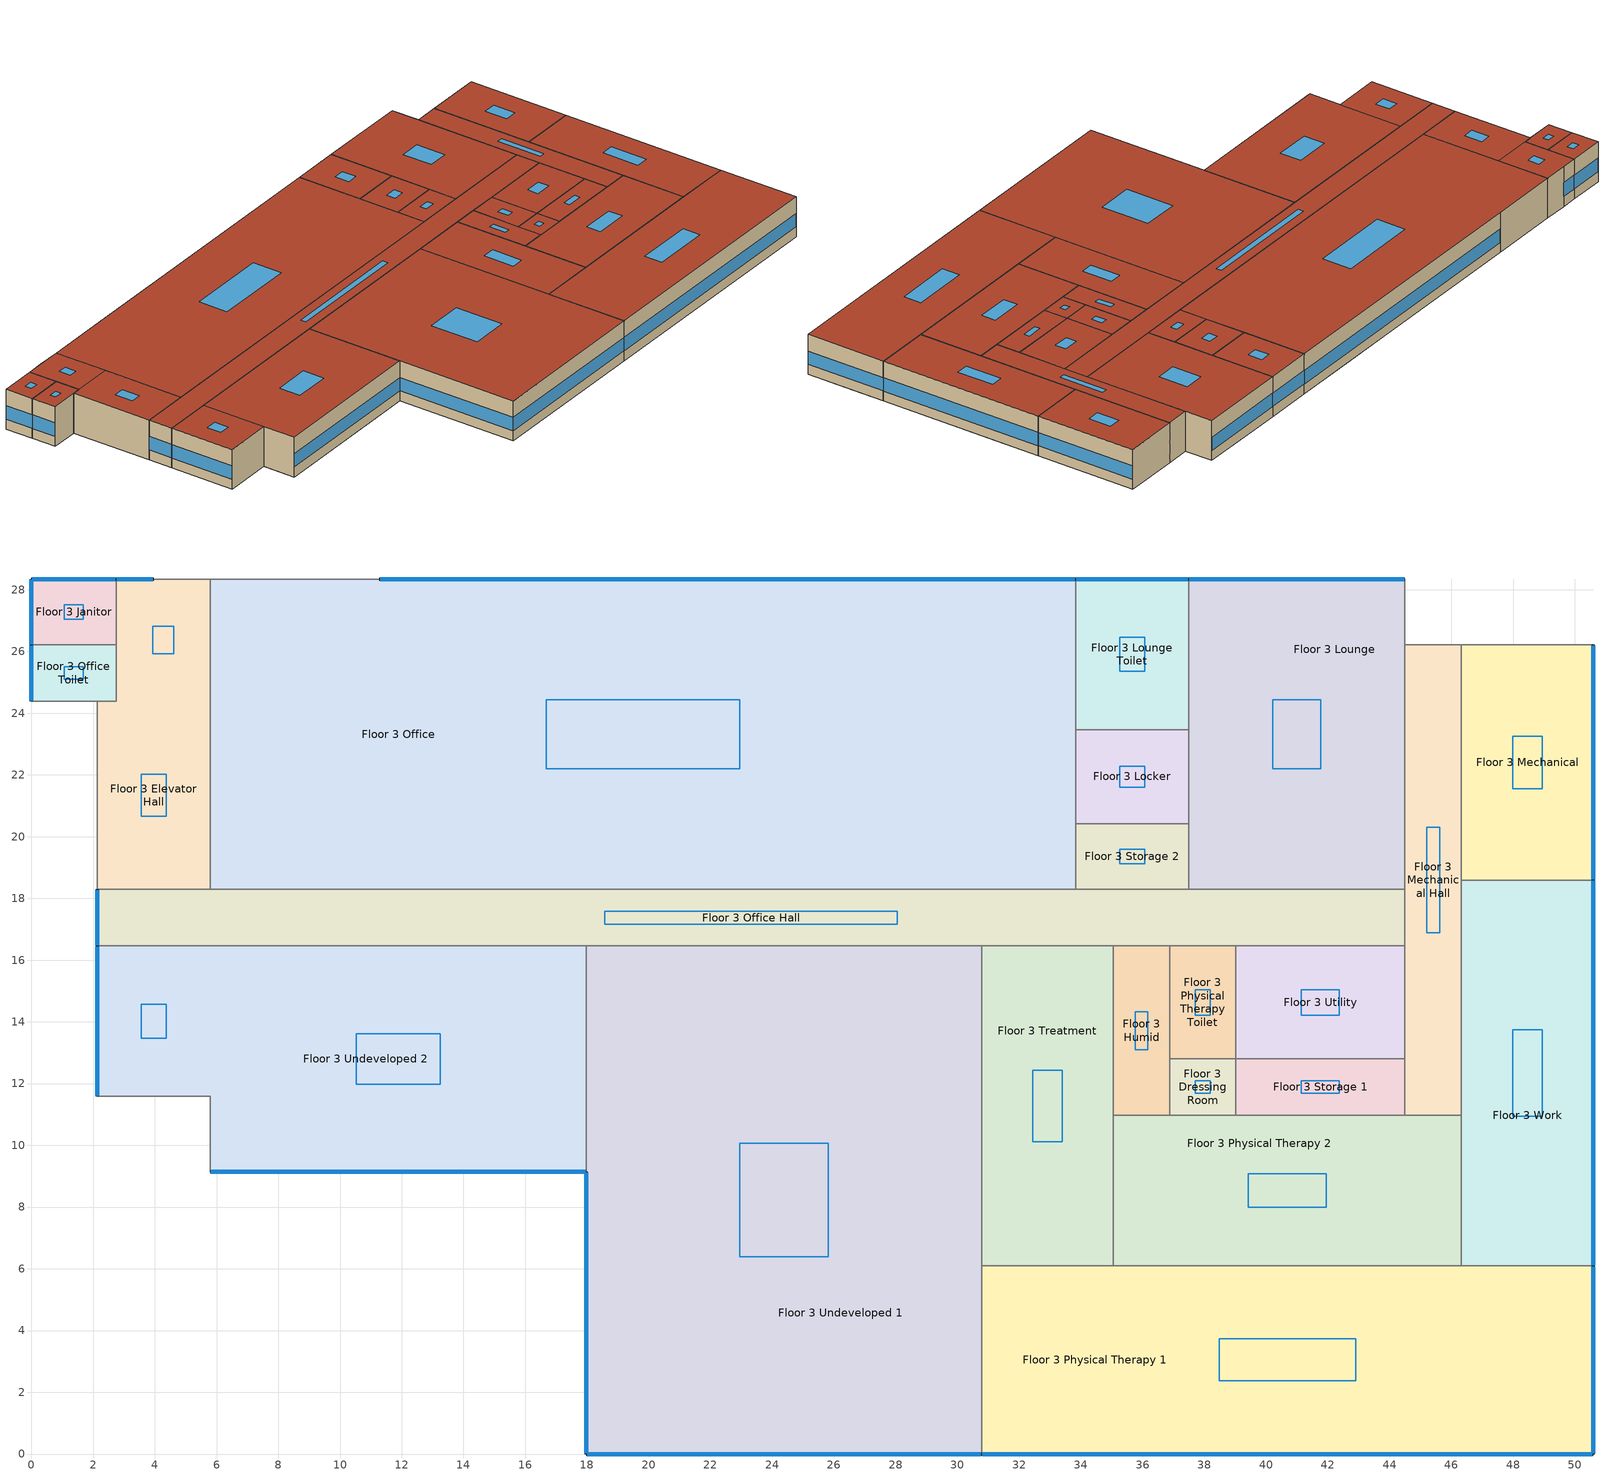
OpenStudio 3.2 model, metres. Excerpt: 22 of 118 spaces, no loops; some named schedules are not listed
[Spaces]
Floor 3 Work
 floor to Floor 2 Utility: 50.6,18.59 50.6,15.85 46.33,15.85 46.33,18.59 z6.1
 floor to Floor 2 Office: 50.6,15.85 50.6,6.1 46.33,6.1 46.33,15.85 z6.1
 wall outside: 50.6,6.1 50.6,18.59 z6.1:9.14
 wall to Floor 3 Physical Therapy 2: 46.33,10.97 46.33,6.1 z6.1:9.14
 wall to Floor 3 Mechanical: 50.6,18.59 46.33,18.59 z6.1:9.14
 wall to Floor 3 Physical Therapy 1: 46.33,6.1 50.6,6.1 z6.1:9.14
 wall to Floor 3 Mechanical Hall: 46.33,18.59 46.33,10.97 z6.1:9.14
 window (BTAP-Ext-FixedWindow:U=0.220 SHGC=0.600): 50.6,6.12 50.6,18.57 z6.86:7.88
 roof outside: 50.6,6.1 50.6,18.59 46.33,18.59 46.33,6.1 z9.14
 skylight (BTAP-Ext-Skylights:U=0.220 SHGC=0.600): 48.94,10.95 48.94,13.74 47.99,13.74 47.99,10.95 z9.14
Floor 3 Dressing Room
 floor to Floor 2 X-Ray: 39.01,12.8 39.01,10.97 36.88,10.97 36.88,12.8 z6.1
 wall to Floor 3 Storage 1: 39.01,10.97 39.01,12.8 z6.1:9.14
 wall to Floor 3 Physical Therapy 2: 36.88,10.97 39.01,10.97 z6.1:9.14
 wall to Floor 3 Physical Therapy Toilet: 39.01,12.8 36.88,12.8 z6.1:9.14
 wall to Floor 3 Humid: 36.88,12.8 36.88,10.97 z6.1:9.14
 roof outside: 39.01,10.97 39.01,12.8 36.88,12.8 36.88,10.97 z9.14
 skylight (BTAP-Ext-Skylights:U=0.220 SHGC=0.600): 38.19,11.68 38.19,12.09 37.71,12.09 37.71,11.68 z9.14
Floor 3 Physical Therapy Toilet
 floor to Floor 2 X-Ray: 39.01,16.46 39.01,12.8 36.88,12.8 36.88,16.46 z6.1
 wall to Floor 3 Office Hall: 39.01,16.46 36.88,16.46 z6.1:9.14
 wall to Floor 3 Utility: 39.01,12.8 39.01,16.46 z6.1:9.14
 wall to Floor 3 Humid: 36.88,16.46 36.88,12.8 z6.1:9.14
 roof outside: 39.01,12.8 39.01,16.46 36.88,16.46 36.88,12.8 z9.14
 skylight (BTAP-Ext-Skylights:U=0.220 SHGC=0.600): 38.19,14.22 38.19,15.04 37.71,15.04 37.71,14.22 z9.14
Floor 3 Lounge
 floor to Floor 2 Storage 2: 44.5,23.77 44.5,21.34 39.93,21.34 39.93,23.77 z6.1
 floor to Floor 2 Exam 6: 44.5,28.35 44.5,23.77 39.93,23.77 39.93,28.35 z6.1
 floor to Floor 2 Exam Hall 4: 39.93,28.35 39.93,18.29 38.1,18.29 38.1,28.35 z6.1
 floor to Floor 2 Exam 7: 38.1,28.35 38.1,18.29 37.49,18.29 37.49,28.35 z6.1
 floor to Floor 2 Nurse Station 1: 44.5,21.34 44.5,18.29 39.93,18.29 39.93,21.34 z6.1
 wall outside: 44.5,28.35 37.49,28.35 z6.1:9.14
 wall to Floor 3 Lounge Toilet: 37.49,28.35 37.49,23.47 z6.1:9.14
 wall to NE Stair: 44.5,26.21 44.5,28.35 z6.1:9.14
 wall to Floor 3 Office Hall: 37.49,18.29 44.5,18.29 z6.1:9.14
 wall to Floor 3 Locker: 37.49,23.47 37.49,20.42 z6.1:9.14
 wall to Floor 3 Storage 2: 37.49,20.42 37.49,18.29 z6.1:9.14
 wall to Floor 3 Mechanical Hall: 44.5,18.29 44.5,26.21 z6.1:9.14
 window (BTAP-Ext-FixedWindow:U=0.220 SHGC=0.600): 44.48,28.35 37.52,28.35 z6.86:7.88
 roof outside: 44.5,18.29 44.5,28.35 37.49,28.35 37.49,18.29 z9.14
 skylight (BTAP-Ext-Skylights:U=0.220 SHGC=0.600): 41.78,22.19 41.78,24.44 40.21,24.44 40.21,22.19 z9.14
Floor 3 Elevator Hall
 floor to Floor 2 Work: 5.79,24.38 5.79,18.29 2.13,18.29 2.13,24.38 z6.1; 5.79,28.35 5.79,24.38 2.74,24.38 2.74,28.35 z6.1
 wall outside: 3.96,28.35 2.74,28.35 z6.1:9.14
 wall to NW Elevator: 2.13,24.38 2.13,18.29 z6.1:9.14
 wall to Floor 3 Office: 5.79,18.29 5.79,28.35 z6.1:9.14
 wall to Floor 3 Office Toilet: 2.74,26.21 2.74,24.38 2.13,24.38 z6.1:9.14
 wall to Floor 3 Office Hall: 2.13,18.29 5.79,18.29 z6.1:9.14
 wall to Floor 3 Janitor: 2.74,28.35 2.74,26.21 z6.1:9.14
 wall to NW Stair: 5.79,28.35 3.96,28.35 z6.1:9.14
 window (BTAP-Ext-FixedWindow:U=0.220 SHGC=0.600): 3.94,28.35 2.77,28.35 z6.86:7.92
 roof outside: 5.79,24.38 5.79,28.35 2.74,28.35 2.74,24.38 z9.14; 5.79,18.29 5.79,24.38 2.13,24.38 2.13,18.29 z9.14
 skylight (BTAP-Ext-Skylights:U=0.220 SHGC=0.600): 4.61,25.92 4.61,26.81 3.93,26.81 3.93,25.92 z9.14; 4.37,20.65 4.37,22.02 3.55,22.02 3.55,20.65 z9.14
Floor 3 Physical Therapy 2
 floor to Floor 2 Exam Hall 3: 39.93,9.14 39.93,6.1 38.1,6.1 38.1,9.14 z6.1
 floor to Floor 2 Lounge: 44.5,9.14 44.5,6.1 42.06,6.1 42.06,9.14 z6.1
 floor to Floor 2 Dictation: 42.06,9.14 42.06,6.1 39.93,6.1 39.93,9.14 z6.1
 floor to Floor 2 Exam 3: 38.1,9.14 38.1,6.1 35.05,6.1 35.05,9.14 z6.1
 floor to Floor 2 Office Hall: 46.33,10.97 46.33,6.1 44.5,6.1 44.5,10.97 z6.1
 floor to Floor 2 Reception Hall: 44.5,10.97 44.5,9.14 35.05,9.14 35.05,10.97 z6.1
 wall to Floor 3 Physical Therapy 1: 35.05,6.1 46.33,6.1 z6.1:9.14
 wall to Floor 3 Mechanical Hall: 46.33,10.97 44.5,10.97 z6.1:9.14
 wall to Floor 3 Treatment: 35.05,10.97 35.05,6.1 z6.1:9.14
 wall to Floor 3 Storage 1: 44.5,10.97 39.01,10.97 z6.1:9.14
 wall to Floor 3 Humid: 36.88,10.97 35.05,10.97 z6.1:9.14
 roof outside: 46.33,6.1 46.33,10.97 35.05,10.97 35.05,6.1 z9.14
 skylight (BTAP-Ext-Skylights:U=0.220 SHGC=0.600): 41.95,7.99 41.95,9.08 39.43,9.08 39.43,7.99 z9.14
Floor 3 Office
 floor to Floor 2 Storage 3: 28.96,23.77 28.96,21.34 23.47,21.34 23.47,23.77 z6.1
 floor to Floor 2 Exam 8: 28.96,28.35 28.96,23.77 23.47,23.77 23.47,28.35 z6.1
 floor to Floor 2 Exam Hall 5: 30.78,28.35 30.78,18.29 28.96,18.29 28.96,28.35 z6.1
 floor to Floor 2 Exam 9: 21.64,28.35 21.64,18.29 17.98,18.29 17.98,28.35 z6.1
 floor to Floor 2 Work: 17.98,28.35 17.98,18.29 5.79,18.29 5.79,28.35 z6.1
 floor to Floor 2 Exam Hall 6: 23.47,28.35 23.47,18.29 21.64,18.29 21.64,28.35 z6.1
 floor to Floor 2 Nurse Station 2: 28.96,21.34 28.96,18.29 23.47,18.29 23.47,21.34 z6.1
 floor to Floor 2 Exam 7: 33.83,28.35 33.83,18.29 30.78,18.29 30.78,28.35 z6.1
 wall outside: 33.83,28.35 11.28,28.35 z6.1:9.14
 wall to Floor 3 Office Hall: 5.79,18.29 33.83,18.29 z6.1:9.14
 wall to Floor 3 Locker: 33.83,20.42 33.83,23.47 z6.1:9.14
 wall to Floor 3 Storage 2: 33.83,18.29 33.83,20.42 z6.1:9.14
 wall to NW Stair: 11.28,28.35 5.79,28.35 z6.1:9.14
 wall to Floor 3 Lounge Toilet: 33.83,23.47 33.83,28.35 z6.1:9.14
 window (BTAP-Ext-FixedWindow:U=0.220 SHGC=0.600): 33.81,28.35 11.3,28.35 z6.86:7.88
 roof outside: 33.83,18.29 33.83,28.35 5.79,28.35 5.79,18.29 z9.14
 skylight (BTAP-Ext-Skylights:U=0.220 SHGC=0.600): 22.95,22.19 22.95,24.44 16.68,24.44 16.68,22.19 z9.14
Floor 3 Storage 1
 floor to Floor 2 Scheduling 1: 44.5,12.8 44.5,10.97 39.01,10.97 39.01,12.8 z6.1
 wall to Floor 3 Mechanical Hall: 44.5,10.97 44.5,12.8 z6.1:9.14
 wall to Floor 3 Utility: 44.5,12.8 39.01,12.8 z6.1:9.14
 roof outside: 44.5,10.97 44.5,12.8 39.01,12.8 39.01,10.97 z9.14
 skylight (BTAP-Ext-Skylights:U=0.220 SHGC=0.600): 42.37,11.68 42.37,12.09 41.14,12.09 41.14,11.68 z9.14
Floor 3 Utility
 floor to Floor 2 Scheduling 1: 44.5,16.46 44.5,12.8 39.01,12.8 39.01,16.46 z6.1
 wall to Floor 3 Mechanical Hall: 44.5,12.8 44.5,16.46 z6.1:9.14
 wall to Floor 3 Office Hall: 44.5,16.46 39.01,16.46 z6.1:9.14
 roof outside: 44.5,12.8 44.5,16.46 39.01,16.46 39.01,12.8 z9.14
 skylight (BTAP-Ext-Skylights:U=0.220 SHGC=0.600): 42.37,14.22 42.37,15.04 41.14,15.04 41.14,14.22 z9.14
Floor 3 Physical Therapy 1
 floor to Floor 2 Office Hall: 46.33,6.1 46.33,3.66 44.5,3.66 44.5,6.1 z6.1
 floor to Floor 2 Conference: 50.6,3.66 50.6,0 42.06,0 42.06,3.66 z6.1
 floor to Floor 2 Conference Toilet: 44.5,6.1 44.5,3.66 42.06,3.66 42.06,6.1 z6.1
 floor to Floor 2 Exam Hall 3: 39.93,6.1 39.93,0 38.1,0 38.1,6.1 z6.1
 floor to Floor 2 Exam 3: 38.1,6.1 38.1,0 30.78,0 30.78,6.1 z6.1
 floor to Floor 2 Storage 1: 42.06,6.1 42.06,3.66 39.93,3.66 39.93,6.1 z6.1
 floor to Floor 2 Exam 4: 42.06,3.66 42.06,0 39.93,0 39.93,3.66 z6.1
 floor to Floor 2 Office: 50.6,6.1 50.6,3.66 46.33,3.66 46.33,6.1 z6.1
 wall outside: 30.78,0 50.6,0 50.6,6.1 z6.1:9.14
 wall to Floor 3 Undeveloped 1: 30.78,6.1 30.78,0 z6.1:9.14
 wall to Floor 3 Treatment: 35.05,6.1 30.78,6.1 z6.1:9.14
 window (BTAP-Ext-FixedWindow:U=0.220 SHGC=0.600): 30.81,0 50.57,0 / 50.6,0.03 50.6,6.07 z6.86:7.88
 roof outside: 50.6,0 50.6,6.1 30.78,6.1 30.78,0 z9.14
 skylight (BTAP-Ext-Skylights:U=0.220 SHGC=0.600): 42.91,2.37 42.91,3.73 38.48,3.73 38.48,2.37 z9.14
Floor 3 Office Toilet
 floor to Floor 2 Work Toilet: 2.74,26.21 2.74,24.38 0,24.38 0,26.21 z6.1
 wall outside: 0,26.21 0,24.38 z6.1:9.14
 wall to NW Elevator: 0,24.38 2.13,24.38 z6.1:9.14
 wall to Floor 3 Janitor: 2.74,26.21 0,26.21 z6.1:9.14
 window (BTAP-Ext-FixedWindow:U=0.220 SHGC=0.600): 0,26.19 0,24.41 z6.86:7.9
 roof outside: 2.74,24.38 2.74,26.21 0,26.21 0,24.38 z9.14
 skylight (BTAP-Ext-Skylights:U=0.220 SHGC=0.600): 1.68,25.09 1.68,25.5 1.06,25.5 1.06,25.09 z9.14
Floor 3 Office Hall
 floor to Floor 2 Work Hall: 44.5,18.29 44.5,16.46 2.13,16.46 2.13,18.29 z6.1
 wall outside: 2.13,18.29 2.13,16.46 z6.1:9.14
 wall to Floor 3 Humid: 35.05,16.46 36.88,16.46 z6.1:9.14
 wall to Floor 3 Undeveloped 2: 2.13,16.46 17.98,16.46 z6.1:9.14
 wall to Floor 3 Undeveloped 1: 17.98,16.46 30.78,16.46 z6.1:9.14
 wall to Floor 3 Storage 2: 37.49,18.29 33.83,18.29 z6.1:9.14
 wall to Floor 3 Mechanical Hall: 44.5,16.46 44.5,18.29 z6.1:9.14
 wall to Floor 3 Treatment: 30.78,16.46 35.05,16.46 z6.1:9.14
 window (BTAP-Ext-FixedWindow:U=0.220 SHGC=0.600): 2.13,18.26 2.13,16.48 z6.86:7.9
 roof outside: 44.5,16.46 44.5,18.29 2.13,18.29 2.13,16.46 z9.14
 skylight (BTAP-Ext-Skylights:U=0.220 SHGC=0.600): 28.05,17.17 28.05,17.58 18.58,17.58 18.58,17.17 z9.14
Floor 3 Humid
 floor to Floor 2 X-Ray: 36.88,16.46 36.88,10.97 35.05,10.97 35.05,16.46 z6.1
 wall to Floor 3 Treatment: 35.05,16.46 35.05,10.97 z6.1:9.14
 roof outside: 36.88,10.97 36.88,16.46 35.05,16.46 35.05,10.97 z9.14
 skylight (BTAP-Ext-Skylights:U=0.220 SHGC=0.600): 36.17,13.1 36.17,14.33 35.76,14.33 35.76,13.1 z9.14
Floor 3 Undeveloped 1
 floor to Floor 2 Exam 2: 28.96,9.14 28.96,0 23.47,0 23.47,9.14 z6.1
 floor to Floor 2 X-Ray: 30.78,16.46 30.78,10.97 23.77,10.97 23.77,16.46 z6.1
 floor to Floor 2 Exam 1: 21.64,9.14 21.64,0 17.98,0 17.98,9.14 z6.1
 floor to Floor 2 Exam Hall 2: 30.78,9.14 30.78,0 28.96,0 28.96,9.14 z6.1
 floor to Floor 2 Scheduling 2: 23.77,16.46 23.77,10.97 17.98,10.97 17.98,16.46 z6.1
 floor to Floor 2 Reception Hall: 30.78,10.97 30.78,9.14 17.98,9.14 17.98,10.97 z6.1
 floor to Floor 2 Exam Hall 1: 23.47,9.14 23.47,0 21.64,0 21.64,9.14 z6.1
 wall outside: 17.98,9.14 17.98,0 30.78,0 z6.1:9.14
 wall to Floor 3 Undeveloped 2: 17.98,16.46 17.98,9.14 z6.1:9.14
 wall to Floor 3 Treatment: 30.78,6.1 30.78,16.46 z6.1:9.14
 window (BTAP-Ext-FixedWindow:U=0.220 SHGC=0.600): 17.98,9.12 17.98,0.03 / 18.01,0 30.76,0 z6.86:7.88
 roof outside: 30.78,0 30.78,16.46 17.98,16.46 17.98,0 z9.14
 skylight (BTAP-Ext-Skylights:U=0.220 SHGC=0.600): 25.82,6.39 25.82,10.07 22.95,10.07 22.95,6.39 z9.14
Floor 3 Mechanical Hall
 floor to Floor 2 Office Hall: 46.33,26.21 46.33,10.97 44.5,10.97 44.5,26.21 z6.1
 wall to NE Stair: 46.33,26.21 44.5,26.21 z6.1:9.14
 wall to Floor 3 Mechanical: 46.33,18.59 46.33,26.21 z6.1:9.14
 roof outside: 46.33,10.97 46.33,26.21 44.5,26.21 44.5,10.97 z9.14
 skylight (BTAP-Ext-Skylights:U=0.220 SHGC=0.600): 45.62,16.89 45.62,20.3 45.21,20.3 45.21,16.89 z9.14
Floor 3 Treatment
 floor to Floor 2 Reception Hall: 35.05,10.97 35.05,9.14 30.78,9.14 30.78,10.97 z6.1
 floor to Floor 2 Exam 3: 35.05,9.14 35.05,6.1 30.78,6.1 30.78,9.14 z6.1
 floor to Floor 2 X-Ray: 35.05,16.46 35.05,10.97 30.78,10.97 30.78,16.46 z6.1
 roof outside: 35.05,6.1 35.05,16.46 30.78,16.46 30.78,6.1 z9.14
 skylight (BTAP-Ext-Skylights:U=0.220 SHGC=0.600): 33.4,10.12 33.4,12.44 32.44,12.44 32.44,10.12 z9.14
Floor 3 Undeveloped 2
 floor to Floor 2 Reception: 15.85,16.46 15.85,9.14 5.79,9.14 5.79,16.46 z6.1; 5.79,16.46 5.79,11.58 2.13,11.58 2.13,16.46 z6.1
 floor to Floor 2 Reception Hall: 17.98,10.97 17.98,9.14 15.85,9.14 15.85,10.97 z6.1
 floor to Floor 2 Reception Toilet: 17.98,16.46 17.98,10.97 15.85,10.97 15.85,16.46 z6.1
 wall outside: 2.13,16.46 2.13,11.58 / 5.79,9.14 17.98,9.14 z6.1:9.14
 wall to SW Stair: 2.13,11.58 5.79,11.58 5.79,9.14 z6.1:9.14
 window (BTAP-Ext-FixedWindow:U=0.220 SHGC=0.600): 5.82,9.14 17.96,9.14 / 2.13,16.43 2.13,11.61 z6.86:7.88
 roof outside: 5.79,11.58 5.79,16.46 2.13,16.46 2.13,11.58 z9.14; 17.98,9.14 17.98,16.46 5.79,16.46 5.79,9.14 z9.14
 skylight (BTAP-Ext-Skylights:U=0.220 SHGC=0.600): 4.37,13.48 4.37,14.57 3.55,14.57 3.55,13.48 z9.14; 13.25,11.98 13.25,13.62 10.52,13.62 10.52,11.98 z9.14
Floor 3 Janitor
 floor to Floor 2 Janitor: 2.74,28.35 2.74,26.21 0,26.21 0,28.35 z6.1
 wall outside: 2.74,28.35 0,28.35 0,26.21 z6.1:9.14
 window (BTAP-Ext-FixedWindow:U=0.220 SHGC=0.600): 0,28.32 0,26.24 z6.86:7.9; 2.72,28.35 0.03,28.35 z6.86:7.89
 roof outside: 2.74,26.21 2.74,28.35 0,28.35 0,26.21 z9.14
 skylight (BTAP-Ext-Skylights:U=0.220 SHGC=0.600): 1.68,27.04 1.68,27.52 1.06,27.52 1.06,27.04 z9.14
Floor 3 Locker
 floor to Floor 2 Exam 7: 37.49,23.47 37.49,20.42 33.83,20.42 33.83,23.47 z6.1
 wall to Floor 3 Storage 2: 33.83,20.42 37.49,20.42 z6.1:9.14
 wall to Floor 3 Lounge Toilet: 37.49,23.47 33.83,23.47 z6.1:9.14
 roof outside: 37.49,20.42 37.49,23.47 33.83,23.47 33.83,20.42 z9.14
 skylight (BTAP-Ext-Skylights:U=0.220 SHGC=0.600): 36.07,21.6 36.07,22.29 35.25,22.29 35.25,21.6 z9.14
Floor 3 Mechanical
 floor to Floor 2 Exam 5: 50.6,26.21 50.6,18.59 46.33,18.59 46.33,26.21 z6.1
 wall outside: 50.6,18.59 50.6,26.21 z6.1:9.14
 wall to NE Stair: 50.6,26.21 46.33,26.21 z6.1:9.14
 window (BTAP-Ext-FixedWindow:U=0.220 SHGC=0.600): 50.6,18.62 50.6,26.19 z6.86:7.88
 roof outside: 50.6,18.59 50.6,26.21 46.33,26.21 46.33,18.59 z9.14
 skylight (BTAP-Ext-Skylights:U=0.220 SHGC=0.600): 48.94,21.55 48.94,23.25 47.99,23.25 47.99,21.55 z9.14
Floor 3 Lounge Toilet
 floor to Floor 2 Exam 7: 37.49,28.35 37.49,23.47 33.83,23.47 33.83,28.35 z6.1
 wall outside: 37.49,28.35 33.83,28.35 z6.1:9.14
 window (BTAP-Ext-FixedWindow:U=0.220 SHGC=0.600): 37.46,28.35 33.86,28.35 z6.86:7.89
 roof outside: 37.49,23.47 37.49,28.35 33.83,28.35 33.83,23.47 z9.14
 skylight (BTAP-Ext-Skylights:U=0.220 SHGC=0.600): 36.07,25.36 36.07,26.45 35.25,26.45 35.25,25.36 z9.14
Floor 3 Storage 2
 floor to Floor 2 Exam 7: 37.49,20.42 37.49,18.29 33.83,18.29 33.83,20.42 z6.1
 roof outside: 37.49,18.29 37.49,20.42 33.83,20.42 33.83,18.29 z9.14
 skylight (BTAP-Ext-Skylights:U=0.220 SHGC=0.600): 36.07,19.12 36.07,19.59 35.25,19.59 35.25,19.12 z9.14
[Site]
Calgary Intl AP_AB_CAN: Latitude {deg}=51.114; Longitude {deg}=-114.02; Time Zone {hr}=-7; Elevation {m}=1084.1; Terrain=City
[Building]
Outpatient: North Axis {deg}=0; Default Construction Set=BTAP-Mass at hdd = 5000.0; Standards Number of Stories=3; Standards Number of Above Ground Stories=3; Standards Template=NECB2011; Standards Building Type=Outpatient
[Site:WaterMainsTemperature]
Calculation Method=Correlation; Annual Average Outdoor Air Temperature {C}=5; Maximum Difference In Monthly Average Outdoor Air Temperatures {deltaC}=23.3
[Site:GroundTemperature:BuildingSurface]
19.527, 19.502, 19.536, 19.598, 20.002, 21.64, 22.225, 22.375, 21.449, 20.121, 19.802, 19.633
[SizingPeriod:DesignDay] Barometric Pressure {Pa}=88961; Sky Clearness=0; Rain Indicator=0; Snow Indicator=0; Day of Month=21; Daylight Saving Time Indicator=0; Humidity Indicating Type=Wetbulb; Dry-Bulb Temperature Range Modifier Type=DefaultMultipliers
Name | Maximum Dry-Bulb Temperature {C} | Daily Dry-Bulb Temperature Range {deltaC} | Humidity Indicating Conditions at Maximum Dry-Bulb | Wind Speed {m/s} | Wind Direction {deg} | Month | Day Type | Solar Model Indicator | ASHRAE Taub | ASHRAE Taud
Calgary Intl AP Ann Clg .4% Condns DB=>MWB | 28.5 | 12.1 | 16.1 | 4.5 | 160 | 7 | SummerDesignDay | ASHRAETau | 0.339 | 2.421
Calgary Intl AP Ann Htg 99.6% Condns DB | -28.5 | 0 | -28.5 | 2.9 | 200 | 1 | WinterDesignDay | ASHRAEClearSky
[Material:NoMass] Roughness=Smooth; Thermal Absorptance=0.9; Solar Absorptance=0.7
Name | Thermal Resistance {m2-K/W} | Visible Absorptance
Typical Carpet Pad; Typical Carpet Pad 1 | 0.21648 | 0.8
Typical Insulation 1 | 5.91238 | 0.7
Typical Insulation 2 | 4.49096 | 0.7
Typical Insulation 3 | 6.17282 | 0.7
Typical Carpet Pad 2 | 1.25503 | 0.8
Typical Carpet Pad 3; Typical Carpet Pad 4 | 3.45515 | 0.8
Typical Insulation 4 | 0.454528 | 0.7
Typical Insulation 5 | 0.454545 | 0.7
[Material]
Name | Roughness | Thickness {m} | Conductivity {W/m-K} | Density {kg/m3} | Specific Heat {J/kg-K} | Thermal Absorptance | Solar Absorptance | Visible Absorptance
G05 25mm wood | MediumSmooth | 0.0254 | 0.15 | 608 | 1630 | 0.9 | 0.5 | 0.5
100mm Normalweight concrete floor 1 | MediumSmooth | 0.1016 | 2.31 | 2322 | 832
G01 13mm gypsum board 1 | Smooth | 0.0127 | 0.16 | 800 | 1090 | 0.9 | 0.7 | 0.5
4 in. Normalweight Concrete Floor 1 | MediumRough | 0.1016 | 2.31 | 2322 | 832 | 0.9 | 0.7 | 0.7
1IN Stucco 1 | Smooth | 0.0253 | 0.6918 | 1858 | 837 | 0.9 | 0.7 | 0.92
8IN CONCRETE HW RefBldg 1 | Rough | 0.2032 | 1.311 | 2240 | 836.8 | 0.9 | 0.7 | 0.7
1/2IN Gypsum 1 | Smooth | 0.0127 | 0.16 | 784.9 | 830 | 0.9 | 0.4 | 0.4
Metal Roof Surface 1; F08 Metal surface 1 | Smooth | 0.0008 | 45.28 | 7824 | 500 | 0.9 | 0.7 | 0.7
6 in. Normalweight Concrete Floor 1; 6 in. Normalweight Concrete Floor 2; 6 in. Normalweight Concrete Floor 3 | MediumRough | 0.1524 | 2.31 | 2322 | 832 | 0.9 | 0.7 | 0.7
[Construction]
BTAP-Int-Partition; BTAP-Int-Door: G05 25mm wood
BTAP-Int-Floor: 100mm Normalweight concrete floor 1, Typical Carpet Pad
BTAP-Int-Wall: G01 13mm gypsum board 1, G01 13mm gypsum board 1
BTAP-Int-Ceiling: Typical Carpet Pad, 100mm Normalweight concrete floor 1
BTAP-Int-Window: SimpleGlazing
BTAP-Ext-Floor-Mass:U-0.162: Typical Insulation 1, 4 in. Normalweight Concrete Floor 1, Typical Carpet Pad 1
BTAP-Ext-Wall-Mass:U-0.21: 1IN Stucco 1, 8IN CONCRETE HW RefBldg 1, Typical Insulation 2, 1/2IN Gypsum 1
BTAP-Ext-Roof-Metal:U-0.162: Metal Roof Surface 1, Typical Insulation 3
BTAP-Grnd-Floor-Mass:U-0.757: 6 in. Normalweight Concrete Floor 1, Typical Carpet Pad 2
BTAP-Grnd-Wall-Mass:U-0.284: 6 in. Normalweight Concrete Floor 2, Typical Carpet Pad 3
BTAP-Grnd-Roof-Mass:U-0.284: 6 in. Normalweight Concrete Floor 3, Typical Carpet Pad 4
BTAP-Ext-FixedWindow:U=0.220 SHGC=0.600; BTAP-Ext-GlassDoors:U=0.220 SHGC=0.600; BTAP-Ext-Skylights:U=0.220 SHGC=0.600; BTAP-Ext-DaylightDomes:U=0.220 SHGC=0.600; BTAP-Ext-DaylightDiffuser:U=0.220 SHGC=0.600: SimpleGlazing:U=0.220 SHGC=0.600
BTAP-Ext-Door:U-2.2: F08 Metal surface 1, Typical Insulation 4
BTAP-Ext-OverHeadDoor:U-2.2: Typical Insulation 5
[DefaultConstructionSet]
BTAP-Mass at hdd = 5000.0: Default Exterior Surface Constructions=BTAP-Mass at hdd = 5000.0; Default Interior Surface Constructions=Default Surface Constructions 2; Default Ground Contact Surface Constructions=BTAP-Mass at hdd = 5000.0 1; Default Exterior SubSurface Constructions=BTAP-Mass at hdd = 5000.0; Default Interior SubSurface Constructions=Default Sub Surface Constructions 2; Interior Partition Construction=BTAP-Int-Partition
[DefaultSurfaceConstructions]
Name | Floor Construction | Wall Construction | Roof Ceiling Construction
Default Surface Constructions 2 | BTAP-Int-Floor | BTAP-Int-Wall | BTAP-Int-Ceiling
BTAP-Mass at hdd = 5000.0 | BTAP-Ext-Floor-Mass:U-0.162 | BTAP-Ext-Wall-Mass:U-0.21 | BTAP-Ext-Roof-Metal:U-0.162
BTAP-Mass at hdd = 5000.0 1 | BTAP-Grnd-Floor-Mass:U-0.757 | BTAP-Grnd-Wall-Mass:U-0.284 | BTAP-Grnd-Roof-Mass:U-0.284
[DefaultSubSurfaceConstructions]
Name | Fixed Window Construction | Operable Window Construction | Door Construction | Glass Door Construction | Overhead Door Construction | Skylight Construction | Tubular Daylight Dome Construction | Tubular Daylight Diffuser Construction
Default Sub Surface Constructions 2 | BTAP-Int-Window | BTAP-Int-Window | BTAP-Int-Door
BTAP-Mass at hdd = 5000.0 | BTAP-Ext-FixedWindow:U=0.220 SHGC=0.600 | BTAP-Ext-FixedWindow:U=0.220 SHGC=0.600 | BTAP-Ext-Door:U-2.2 | BTAP-Ext-GlassDoors:U=0.220 SHGC=0.600 | BTAP-Ext-OverHeadDoor:U-2.2 | BTAP-Ext-Skylights:U=0.220 SHGC=0.600 | BTAP-Ext-DaylightDomes:U=0.220 SHGC=0.600 | BTAP-Ext-DaylightDiffuser:U=0.220 SHGC=0.600
[WindowMaterial:SimpleGlazingSystem] U-Factor {W/m2-K}=2.2; Solar Heat Gain Coefficient=0.6; Visible Transmittance=0.21
SimpleGlazing; SimpleGlazing:U=0.220 SHGC=0.600
[Space] Building Story=Building Story 3; Part of Total Floor Area=Yes
Name | Space Type | Thermal Zone
Floor 3 Work | Space Function Office - enclosed | ALL_ST=Office - enclosed_FL=Building Story 3_SCH=A 1
Floor 3 Dressing Room | Space Function Office - enclosed - occsens | ALL_ST=Office - enclosed - occsens_FL=Building Story 3_SCH=A 1
Floor 3 Physical Therapy Toilet | Space Function Washroom-sch-C | WET_ST=Washroom-sch-H_FL=Building Story 3_SCHC 2
Floor 3 Office Toilet | Space Function Washroom-sch-C | WET_ST=Washroom-sch-H_FL=Building Story 3_SCHC 1
Floor 3 Lounge | Space Function Hospital - lounge/recreation | ALL_ST=Hospital - lounge/recreation_FL=Building Story 3_SCH=B
Floor 3 Elevator Hall | Space Function Hospital corr. >= 2.4m-sch-C | WILD_ST=Hospital corr. >= 2.4m-sch-H_FL=Building Story 3_SCH=C 1
Floor 3 Physical Therapy 2 | Space Function Hospital - physical therapy | ALL_ST=Hospital - physical therapy_FL=Building Story 3_SCH=C 1
Floor 3 Office | Space Function Office - enclosed | ALL_ST=Office - enclosed_FL=Building Story 3_SCH=A
Floor 3 Mechanical | Space Function Electrical/Mechanical-sch-C | WILD_ST=Electrical/Mechanical-sch-H_FL=Building Story 3_SCH=C
Floor 3 Storage 1; Floor 3 Storage 2 | Space Function Storage area - occsens | ALL_ST=Storage area - occsens_FL=Building Story 3_SCH=E 1
Floor 3 Utility | Space Function Storage area - occsens | ALL_ST=Storage area - occsens_FL=Building Story 3_SCH=E 2
Floor 3 Physical Therapy 1 | Space Function Hospital - physical therapy | ALL_ST=Hospital - physical therapy_FL=Building Story 3_SCH=C
Floor 3 Locker | Space Function Locker room-sch-C | WET_ST=Locker room-sch-H_FL=Building Story 3_SCHC
Floor 3 Office Hall | Space Function Hospital corr. >= 2.4m-sch-C | WILD_ST=Hospital corr. >= 2.4m-sch-H_FL=Building Story 3_SCH=C 2
Floor 3 Humid | Space Function Office - enclosed - occsens | ALL_ST=Office - enclosed - occsens_FL=Building Story 3_SCH=A
Floor 3 Undeveloped 2 | Space Function Storage area | ALL_ST=Storage area_FL=Building Story 3_SCH=E
Floor 3 Undeveloped 1 | Space Function Storage area | ALL_ST=Storage area_FL=Building Story 3_SCH=E 1
Floor 3 Mechanical Hall | Space Function Hospital corr. >= 2.4m-sch-C | WILD_ST=Hospital corr. >= 2.4m-sch-H_FL=Building Story 3_SCH=C
Floor 3 Treatment | Space Function Hospital - exam | ALL_ST=Hospital - exam_FL=Building Story 3_SCH=C
Floor 3 Janitor | Space Function Storage area - occsens | ALL_ST=Storage area - occsens_FL=Building Story 3_SCH=E
Floor 3 Lounge Toilet | Space Function Washroom-sch-C | WET_ST=Washroom-sch-H_FL=Building Story 3_SCHC
[BuildingStory]
Building Story 3: Nominal Z Coordinate {m}=6.096
[SpaceType] Standards Building Type=Space Function
Name | Default Schedule Set | Design Specification Outdoor Air Object | Standards Space Type
Space Function Hospital - exam | Space Function Hospital - exam Schedule Set | Space Function Hospital - exam Ventilation | Hospital - exam
Space Function Hospital - lounge/recreation | Space Function Hospital - lounge/recreation Schedule Set | Space Function Hospital - lounge/recreation Ventilation | Hospital - lounge/recreation
Space Function Office - enclosed | Space Function Office - enclosed Schedule Set | Space Function Office - enclosed Ventilation | Office - enclosed
Space Function Storage area | Space Function Storage area Schedule Set | Space Function Storage area Ventilation | Storage area
Space Function Storage area - occsens | Space Function Storage area - occsens Schedule Set | Space Function Storage area - occsens Ventilation | Storage area - occsens
Space Function Hospital - physical therapy | Space Function Hospital - physical therapy Schedule Set | Space Function Hospital - physical therapy Ventilation | Hospital - physical therapy
Space Function Office - enclosed - occsens | Space Function Office - enclosed - occsens Schedule Set | Space Function Office - enclosed - occsens Ventilation | Office - enclosed - occsens
Space Function Washroom-sch-C | Space Function Washroom-sch-C Schedule Set | Space Function Washroom-sch-C Ventilation | Washroom-sch-C
Space Function Locker room-sch-C | Space Function Locker room-sch-C Schedule Set | Space Function Locker room-sch-C Ventilation | Locker room-sch-C
Space Function Hospital corr. >= 2.4m-sch-C | Space Function Hospital corr. >= 2.4m-sch-C Schedule Set | Space Function Hospital corr. >= 2.4m-sch-C Ventilation | Hospital corr. >= 2.4m-sch-C
Space Function Electrical/Mechanical-sch-C | Space Function Electrical/Mechanical-sch-C Schedule Set | Space Function Electrical/Mechanical-sch-C Ventilation | Electrical/Mechanical-sch-C
[People:Definition] Number of People Calculation Method=People/Area; Fraction Radiant=0.3
Name | People per Space Floor Area {person/m2}
Space Function Hospital - exam People Definition; Space Function Hospital - physical therapy People Definition; Space Function Office - enclosed People Definition; Space Function Office - enclosed - occsens People Definition | 0.0500522
Space Function Hospital - lounge/recreation People Definition; Space Function Locker room-sch-C People Definition | 0.0999967
Space Function Storage area People Definition; Space Function Storage area - occsens People Definition; Space Function Hospital corr. >= 2.4m-sch-C People Definition | 0.0100104
Space Function Washroom-sch-C People Definition | 0.0333681
Space Function Electrical/Mechanical-sch-C People Definition | 0.0049514
[People] Work Efficiency Schedule=Work Efficiency Schedule; Clothing Insulation Schedule=Clothing Schedule; Air Velocity Schedule=Air Velocity Schedule; Multiplier=1
Name | People Definition | Space or SpaceType
Space Function Hospital - exam People | Space Function Hospital - exam People Definition | Space Function Hospital - exam
Space Function Hospital - lounge/recreation People | Space Function Hospital - lounge/recreation People Definition | Space Function Hospital - lounge/recreation
Space Function Hospital - physical therapy People | Space Function Hospital - physical therapy People Definition | Space Function Hospital - physical therapy
Space Function Office - enclosed People | Space Function Office - enclosed People Definition | Space Function Office - enclosed
Space Function Office - enclosed - occsens People | Space Function Office - enclosed - occsens People Definition | Space Function Office - enclosed - occsens
Space Function Storage area People | Space Function Storage area People Definition | Space Function Storage area
Space Function Storage area - occsens People | Space Function Storage area - occsens People Definition | Space Function Storage area - occsens
Space Function Washroom-sch-C People | Space Function Washroom-sch-C People Definition | Space Function Washroom-sch-C
Space Function Locker room-sch-C People | Space Function Locker room-sch-C People Definition | Space Function Locker room-sch-C
Space Function Hospital corr. >= 2.4m-sch-C People | Space Function Hospital corr. >= 2.4m-sch-C People Definition | Space Function Hospital corr. >= 2.4m-sch-C
Space Function Electrical/Mechanical-sch-C People | Space Function Electrical/Mechanical-sch-C People Definition | Space Function Electrical/Mechanical-sch-C
[Lights:Definition] Design Level Calculation Method=Watts/Area; Fraction Radiant=0.5; Fraction Visible=0.2
Name | Watts per Space Floor Area {W/m2}
Space Function Hospital - exam Lights Definition | 17.8999
Space Function Hospital - lounge/recreation Lights Definition | 11.4999
Space Function Hospital - physical therapy Lights Definition | 9.79992
Space Function Office - enclosed Lights Definition | 11.8999
Space Function Office - enclosed - occsens Lights Definition | 10.7099
Space Function Storage area Lights Definition | 6.79994
Space Function Storage area - occsens Lights Definition | 6.11995
Space Function Washroom-sch-C Lights Definition | 9.44992
Space Function Locker room-sch-C Lights Definition | 8.81993
Space Function Hospital corr. >= 2.4m-sch-C Lights Definition | 9.59992
Space Function Electrical/Mechanical-sch-C Lights Definition | 13.2999
[Lights] Fraction Replaceable=1
Name | Lights Definition | Space or SpaceType
Space Function Hospital - exam Lights | Space Function Hospital - exam Lights Definition | Space Function Hospital - exam
Space Function Hospital - lounge/recreation Lights | Space Function Hospital - lounge/recreation Lights Definition | Space Function Hospital - lounge/recreation
Space Function Hospital - physical therapy Lights | Space Function Hospital - physical therapy Lights Definition | Space Function Hospital - physical therapy
Space Function Office - enclosed Lights | Space Function Office - enclosed Lights Definition | Space Function Office - enclosed
Space Function Office - enclosed - occsens Lights | Space Function Office - enclosed - occsens Lights Definition | Space Function Office - enclosed - occsens
Space Function Storage area Lights | Space Function Storage area Lights Definition | Space Function Storage area
Space Function Storage area - occsens Lights | Space Function Storage area - occsens Lights Definition | Space Function Storage area - occsens
Space Function Washroom-sch-C Lights | Space Function Washroom-sch-C Lights Definition | Space Function Washroom-sch-C
Space Function Locker room-sch-C Lights | Space Function Locker room-sch-C Lights Definition | Space Function Locker room-sch-C
Space Function Hospital corr. >= 2.4m-sch-C Lights | Space Function Hospital corr. >= 2.4m-sch-C Lights Definition | Space Function Hospital corr. >= 2.4m-sch-C
Space Function Electrical/Mechanical-sch-C Lights | Space Function Electrical/Mechanical-sch-C Lights Definition | Space Function Electrical/Mechanical-sch-C
[ElectricEquipment:Definition] Design Level Calculation Method=Watts/Area; Fraction Radiant=0.5
Name | Watts per Space Floor Area {W/m2}
Space Function Hospital - exam Elec Equip Definition; Space Function Hospital - physical therapy Elec Equip Definition | 9.99992
Space Function Hospital - lounge/recreation Elec Equip Definition; Space Function Storage area Elec Equip Definition; Space Function Storage area - occsens Elec Equip Definition; Space Function Washroom-sch-C Elec Equip Definition; Space Function Electrical/Mechanical-sch-C Elec Equip Definition | 0.999992
Space Function Office - enclosed Elec Equip Definition; Space Function Office - enclosed - occsens Elec Equip Definition | 7.49994
Space Function Locker room-sch-C Elec Equip Definition | 2.49998
[ElectricEquipment]
Name | Electric Equipment Definition | Space or SpaceType
Space Function Hospital - exam Elec Equip | Space Function Hospital - exam Elec Equip Definition | Space Function Hospital - exam
Space Function Hospital - lounge/recreation Elec Equip | Space Function Hospital - lounge/recreation Elec Equip Definition | Space Function Hospital - lounge/recreation
Space Function Hospital - physical therapy Elec Equip | Space Function Hospital - physical therapy Elec Equip Definition | Space Function Hospital - physical therapy
Space Function Office - enclosed Elec Equip | Space Function Office - enclosed Elec Equip Definition | Space Function Office - enclosed
Space Function Office - enclosed - occsens Elec Equip | Space Function Office - enclosed - occsens Elec Equip Definition | Space Function Office - enclosed - occsens
Space Function Storage area Elec Equip | Space Function Storage area Elec Equip Definition | Space Function Storage area
Space Function Storage area - occsens Elec Equip | Space Function Storage area - occsens Elec Equip Definition | Space Function Storage area - occsens
Space Function Washroom-sch-C Elec Equip | Space Function Washroom-sch-C Elec Equip Definition | Space Function Washroom-sch-C
Space Function Locker room-sch-C Elec Equip | Space Function Locker room-sch-C Elec Equip Definition | Space Function Locker room-sch-C
Space Function Electrical/Mechanical-sch-C Elec Equip | Space Function Electrical/Mechanical-sch-C Elec Equip Definition | Space Function Electrical/Mechanical-sch-C
[DesignSpecification:OutdoorAir] Outdoor Air Method=Sum
Name | Outdoor Air Flow per Person {m3/s-person} | Outdoor Air Flow per Floor Area {m3/s-m2}
Space Function Hospital - exam Ventilation; Space Function Hospital - physical therapy Ventilation | 0.0304482
Space Function Hospital - lounge/recreation Ventilation | 0.091443
Space Function Office - enclosed Ventilation; Space Function Office - enclosed - occsens Ventilation | 0.0142092
Space Function Storage area Ventilation; Space Function Storage area - occsens Ventilation |  | 0.000762
Space Function Washroom-sch-C Ventilation | 0.228362
Space Function Locker room-sch-C Ventilation |  | 0.00254
Space Function Hospital corr. >= 2.4m-sch-C Ventilation |  | 0.000508
Space Function Electrical/Mechanical-sch-C Ventilation |  | 0.000254
[DefaultScheduleSet] People Activity Level Schedule=NECB-Activity; Infiltration Schedule=Always On
Name | Number of People Schedule | Lighting Schedule | Electric Equipment Schedule
Space Function Hospital - exam Schedule Set; Space Function Hospital - physical therapy Schedule Set; Space Function Washroom-sch-C Schedule Set; Space Function Locker room-sch-C Schedule Set; Space Function Hospital corr. >= 2.4m-sch-C Schedule Set; Space Function Electrical/Mechanical-sch-C Schedule Set | NECB-C-Occupancy | NECB-C-Lighting | NECB-C-Electric-Equipment
Space Function Hospital - lounge/recreation Schedule Set | NECB-B-Occupancy | NECB-B-Lighting | NECB-B-Electric-Equipment
Space Function Office - enclosed Schedule Set; Space Function Office - enclosed - occsens Schedule Set | NECB-A-Occupancy | NECB-A-Lighting | NECB-A-Electric-Equipment
Space Function Storage area Schedule Set; Space Function Storage area - occsens Schedule Set | NECB-E-Occupancy | NECB-E-Lighting | NECB-E-Electric-Equipment
[ThermostatSetpoint:DualSetpoint]
Name | Heating Setpoint Temperature Schedule | Cooling Setpoint Temperature Schedule
Space Function Washroom-sch-C Thermostat 4; Space Function Washroom-sch-C Thermostat 5; Space Function Washroom-sch-C Thermostat 10; Space Function Locker room-sch-C Thermostat 3; Space Function Hospital - exam Thermostat 23; Space Function Hospital - physical therapy Thermostat 5; Space Function Hospital - physical therapy Thermostat 6; Space Function Hospital corr. >= 2.4m-sch-C Thermostat 2; Space Function Hospital corr. >= 2.4m-sch-C Thermostat 8; Space Function Hospital corr. >= 2.4m-sch-C Thermostat 13; Space Function Electrical/Mechanical-sch-C Thermostat 2 | NECB-C-Thermostat Setpoint-Heating | NECB-C-Thermostat Setpoint-Cooling
Space Function Storage area - occsens Thermostat 37; Space Function Storage area Thermostat 5; Space Function Storage area - occsens Thermostat 39; Space Function Storage area - occsens Thermostat 46; Space Function Storage area Thermostat 6 | NECB-E-Thermostat Setpoint-Heating | NECB-E-Thermostat Setpoint-Cooling
Space Function Office - enclosed Thermostat 16; Space Function Office - enclosed - occsens Thermostat 20; Space Function Office - enclosed - occsens Thermostat 21; Space Function Office - enclosed Thermostat 20 | NECB-A-Thermostat Setpoint-Heating | NECB-A-Thermostat Setpoint-Cooling
Space Function Hospital - lounge/recreation Thermostat 12 | NECB-B-Thermostat Setpoint-Heating | NECB-B-Thermostat Setpoint-Cooling
[SpaceInfiltration:DesignFlowRate] Design Flow Rate Calculation Method=Flow/ExteriorArea
Name | Space or SpaceType | Schedule | Flow per Exterior Surface Area {m3/s-m2} | Constant Term Coefficient | Temperature Term Coefficient | Velocity Term Coefficient | Velocity Squared Term Coefficient
Floor 3 Dressing Room Infiltration | Floor 3 Dressing Room | Always On Discrete | 0.00025 | 0 | 0 | 0.224 | 0
Floor 3 Elevator Hall Infiltration | Floor 3 Elevator Hall | Always On Discrete | 0.00025 | 0 | 0 | 0.224 | 0
Floor 3 Humid Infiltration | Floor 3 Humid | Always On Discrete | 0.00025 | 0 | 0 | 0.224 | 0
Floor 3 Janitor Infiltration | Floor 3 Janitor | Always On Discrete | 0.00025 | 0 | 0 | 0.224 | 0
Floor 3 Locker Infiltration | Floor 3 Locker | Always On Discrete | 0.00025 | 0 | 0 | 0.224 | 0
Floor 3 Lounge Infiltration | Floor 3 Lounge | Always On Discrete | 0.00025 | 0 | 0 | 0.224 | 0
Floor 3 Lounge Toilet Infiltration | Floor 3 Lounge Toilet | Always On Discrete | 0.00025 | 0 | 0 | 0.224 | 0
Floor 3 Mechanical Infiltration | Floor 3 Mechanical | Always On Discrete | 0.00025 | 0 | 0 | 0.224 | 0
Floor 3 Mechanical Hall Infiltration | Floor 3 Mechanical Hall | Always On Discrete | 0.00025 | 0 | 0 | 0.224 | 0
Floor 3 Office Infiltration | Floor 3 Office | Always On Discrete | 0.00025 | 0 | 0 | 0.224 | 0
Floor 3 Office Hall Infiltration | Floor 3 Office Hall | Always On Discrete | 0.00025 | 0 | 0 | 0.224 | 0
Floor 3 Office Toilet Infiltration | Floor 3 Office Toilet | Always On Discrete | 0.00025 | 0 | 0 | 0.224 | 0
Floor 3 Physical Therapy 1 Infiltration | Floor 3 Physical Therapy 1 | Always On Discrete | 0.00025 | 0 | 0 | 0.224 | 0
Floor 3 Physical Therapy 2 Infiltration | Floor 3 Physical Therapy 2 | Always On Discrete | 0.00025 | 0 | 0 | 0.224 | 0
Floor 3 Physical Therapy Toilet Infiltration | Floor 3 Physical Therapy Toilet | Always On Discrete | 0.00025 | 0 | 0 | 0.224 | 0
Floor 3 Storage 1 Infiltration | Floor 3 Storage 1 | Always On Discrete | 0.00025 | 0 | 0 | 0.224 | 0
Floor 3 Storage 2 Infiltration | Floor 3 Storage 2 | Always On Discrete | 0.00025 | 0 | 0 | 0.224 | 0
Floor 3 Treatment Infiltration | Floor 3 Treatment | Always On Discrete | 0.00025 | 0 | 0 | 0.224 | 0
Floor 3 Undeveloped 1 Infiltration | Floor 3 Undeveloped 1 | Always On Discrete | 0.00025 | 0 | 0 | 0.224 | 0
Floor 3 Undeveloped 2 Infiltration | Floor 3 Undeveloped 2 | Always On Discrete | 0.00025 | 0 | 0 | 0.224 | 0
Floor 3 Utility Infiltration | Floor 3 Utility | Always On Discrete | 0.00025 | 0 | 0 | 0.224 | 0
Floor 3 Work Infiltration | Floor 3 Work | Always On Discrete | 0.00025 | 0 | 0 | 0.224 | 0
Space Function Washroom-sch-C Infiltration | Space Function Washroom-sch-C |  | 0.000250063
Space Function Locker room-sch-C Infiltration | Space Function Locker room-sch-C |  | 0.000250063
Space Function Hospital corr. >= 2.4m-sch-C Infiltration | Space Function Hospital corr. >= 2.4m-sch-C |  | 0.000250063
Space Function Electrical/Mechanical-sch-C Infiltration | Space Function Electrical/Mechanical-sch-C |  | 0.000250063
[ThermalZone] Use Ideal Air Loads=No
Name | Thermostat
WET_ST=Washroom-sch-H_FL=Building Story 3_SCHC | Space Function Washroom-sch-C Thermostat 4
WET_ST=Washroom-sch-H_FL=Building Story 3_SCHC 1 | Space Function Washroom-sch-C Thermostat 5
WET_ST=Washroom-sch-H_FL=Building Story 3_SCHC 2 | Space Function Washroom-sch-C Thermostat 10
WET_ST=Locker room-sch-H_FL=Building Story 3_SCHC | Space Function Locker room-sch-C Thermostat 3
ALL_ST=Storage area - occsens_FL=Building Story 3_SCH=E | Space Function Storage area - occsens Thermostat 37
ALL_ST=Hospital - exam_FL=Building Story 3_SCH=C | Space Function Hospital - exam Thermostat 23
ALL_ST=Storage area_FL=Building Story 3_SCH=E | Space Function Storage area Thermostat 5
ALL_ST=Hospital - physical therapy_FL=Building Story 3_SCH=C | Space Function Hospital - physical therapy Thermostat 5
ALL_ST=Storage area - occsens_FL=Building Story 3_SCH=E 1 | Space Function Storage area - occsens Thermostat 39
ALL_ST=Office - enclosed_FL=Building Story 3_SCH=A | Space Function Office - enclosed Thermostat 16
ALL_ST=Office - enclosed - occsens_FL=Building Story 3_SCH=A | Space Function Office - enclosed - occsens Thermostat 20
ALL_ST=Hospital - physical therapy_FL=Building Story 3_SCH=C 1 | Space Function Hospital - physical therapy Thermostat 6
ALL_ST=Office - enclosed - occsens_FL=Building Story 3_SCH=A 1 | Space Function Office - enclosed - occsens Thermostat 21
ALL_ST=Hospital - lounge/recreation_FL=Building Story 3_SCH=B | Space Function Hospital - lounge/recreation Thermostat 12
ALL_ST=Office - enclosed_FL=Building Story 3_SCH=A 1 | Space Function Office - enclosed Thermostat 20
ALL_ST=Storage area - occsens_FL=Building Story 3_SCH=E 2 | Space Function Storage area - occsens Thermostat 46
ALL_ST=Storage area_FL=Building Story 3_SCH=E 1 | Space Function Storage area Thermostat 6
WILD_ST=Hospital corr. >= 2.4m-sch-H_FL=Building Story 3_SCH=C | Space Function Hospital corr. >= 2.4m-sch-C Thermostat 2
WILD_ST=Hospital corr. >= 2.4m-sch-H_FL=Building Story 3_SCH=C 1 | Space Function Hospital corr. >= 2.4m-sch-C Thermostat 8
WILD_ST=Hospital corr. >= 2.4m-sch-H_FL=Building Story 3_SCH=C 2 | Space Function Hospital corr. >= 2.4m-sch-C Thermostat 13
WILD_ST=Electrical/Mechanical-sch-H_FL=Building Story 3_SCH=C | Space Function Electrical/Mechanical-sch-C Thermostat 2
[Foundation:Kiva] Wall Height Above Grade {m}=0; Wall Depth Below Slab {m}=0
Bldg Kiva Foundation; Floor 1 Clean Work Slab Kiva Foundation; Floor 1 Soil Slab Kiva Foundation; Floor 1 Soil Work Slab Kiva Foundation; Floor 1 Nurse Station Slab Kiva Foundation; Floor 1 Humid Slab Kiva Foundation; Floor 1 Nurse Storage Slab Kiva Foundation
[Foundation:Kiva:Settings]

[Schedule:Ruleset]
Clothing Schedule: Default Day Schedule=Clothing Schedule Default Winter Clothes
Air Velocity Schedule: Default Day Schedule=Air Velocity Schedule Default
Work Efficiency Schedule: Default Day Schedule=Work Efficiency Schedule Default
NECB-C-Occupancy: Default Day Schedule=NECB-C-Occupancy Default
NECB-Activity: Default Day Schedule=NECB-Activity Default; Summer Design Day Schedule=NECB-Activity Summer Design Day; Winter Design Day Schedule=NECB-Activity Winter Design Day
NECB-C-Lighting: Default Day Schedule=NECB-C-Lighting Default
NECB-C-Electric-Equipment: Default Day Schedule=NECB-C-Electric-Equipment Default
Always On: Default Day Schedule=Always On Default
NECB-C-Thermostat Setpoint-Heating: Default Day Schedule=NECB-C-Thermostat Setpoint-Heating Default
NECB-C-Thermostat Setpoint-Cooling: Default Day Schedule=NECB-C-Thermostat Setpoint-Cooling Default
NECB-B-Occupancy: Default Day Schedule=NECB-B-Occupancy Default
NECB-B-Lighting: Default Day Schedule=NECB-B-Lighting Default
NECB-B-Electric-Equipment: Default Day Schedule=NECB-B-Electric-Equipment Default
NECB-B-Thermostat Setpoint-Heating: Default Day Schedule=NECB-B-Thermostat Setpoint-Heating Default
NECB-B-Thermostat Setpoint-Cooling: Default Day Schedule=NECB-B-Thermostat Setpoint-Cooling Default
NECB-A-Occupancy: Default Day Schedule=NECB-A-Occupancy Default
NECB-A-Lighting: Default Day Schedule=NECB-A-Lighting Default
NECB-A-Electric-Equipment: Default Day Schedule=NECB-A-Electric-Equipment Default
NECB-A-Thermostat Setpoint-Heating: Default Day Schedule=NECB-A-Thermostat Setpoint-Heating Default
NECB-A-Thermostat Setpoint-Cooling: Default Day Schedule=NECB-A-Thermostat Setpoint-Cooling Default
NECB-E-Occupancy: Default Day Schedule=NECB-E-Occupancy Default
NECB-E-Lighting: Default Day Schedule=NECB-E-Lighting Default
NECB-E-Electric-Equipment: Default Day Schedule=NECB-E-Electric-Equipment Default
NECB-E-Thermostat Setpoint-Heating: Default Day Schedule=NECB-E-Thermostat Setpoint-Heating Default
NECB-E-Thermostat Setpoint-Cooling: Default Day Schedule=NECB-E-Thermostat Setpoint-Cooling Default
[Schedule:Day]
NECB-C-Occupancy Default: 8, 0, 0, 9, 0, 0.1, 10, 0, 0.2, 12, 0, 0.5, 16, 0, 0.7, 17, 0, 0.8, 18, 0, 0.7, 19, 0, 0.5, 21, 0, 0.3, 24, 0, 0
NECB-C-Thermostat Setpoint-Heating Default: 7, 0, 18, 8, 0, 20, 21, 0, 22, 24, 0, 18
NECB-C-Thermostat Setpoint-Cooling Default: 7, 0, 35, 21, 0, 24, 24, 0, 35
NECB-B-Thermostat Setpoint-Heating Default: 2, 0, 22, 8, 0, 18, 9, 0, 20, 24, 0, 22
NECB-B-Thermostat Setpoint-Cooling Default: 1, 0, 24, 8, 0, 35, 24, 0, 24
NECB-A-Thermostat Setpoint-Heating Default: 6, 0, 18, 7, 0, 20, 21, 0, 22, 24, 0, 18
NECB-A-Thermostat Setpoint-Cooling Default: 6, 0, 35, 21, 0, 24, 24, 0, 35
NECB-E-Thermostat Setpoint-Heating Default: 7, 0, 18, 8, 0, 20, 19, 0, 22, 24, 0, 18
NECB-E-Thermostat Setpoint-Cooling Default: 7, 0, 35, 19, 0, 24, 24, 0, 35
[Schedule:Rule] Date Specification Type=DateRange; Start Month=1; Start Day=1; End Month=12; End Day=31
Name | Schedule Ruleset | Rule Order | Day Schedule | Apply Monday | Apply Tuesday | Apply Wednesday | Apply Thursday | Apply Friday | Apply Saturday | Apply Sunday
Schedule Rule 11 | NECB-C-Thermostat Setpoint-Heating | 2 | NECB-C-Thermostat Setpoint-Heating Default|Wkdy Day | Yes | Yes | Yes | Yes | Yes
Schedule Rule 12 | NECB-C-Thermostat Setpoint-Heating | 1 | NECB-C-Thermostat Setpoint-Heating Sat Day |  |  |  |  |  | Yes
Schedule Rule 13 | NECB-C-Thermostat Setpoint-Heating | 0 | NECB-C-Thermostat Setpoint-Heating Sun|Hol Day |  |  |  |  |  |  | Yes
Schedule Rule 14 | NECB-C-Thermostat Setpoint-Cooling | 2 | NECB-C-Thermostat Setpoint-Cooling Default|Wkdy Day | Yes | Yes | Yes | Yes | Yes
Schedule Rule 15 | NECB-C-Thermostat Setpoint-Cooling | 1 | NECB-C-Thermostat Setpoint-Cooling Sat Day |  |  |  |  |  | Yes
Schedule Rule 16 | NECB-C-Thermostat Setpoint-Cooling | 0 | NECB-C-Thermostat Setpoint-Cooling Sun|Hol Day |  |  |  |  |  |  | Yes
Schedule Rule 26 | NECB-B-Thermostat Setpoint-Heating | 2 | NECB-B-Thermostat Setpoint-Heating Default|Wkdy Day | Yes | Yes | Yes | Yes | Yes
Schedule Rule 27 | NECB-B-Thermostat Setpoint-Heating | 1 | NECB-B-Thermostat Setpoint-Heating Sat Day |  |  |  |  |  | Yes
Schedule Rule 28 | NECB-B-Thermostat Setpoint-Heating | 0 | NECB-B-Thermostat Setpoint-Heating Sun|Hol Day |  |  |  |  |  |  | Yes
Schedule Rule 29 | NECB-B-Thermostat Setpoint-Cooling | 2 | NECB-B-Thermostat Setpoint-Cooling Default|Wkdy Day | Yes | Yes | Yes | Yes | Yes
Schedule Rule 30 | NECB-B-Thermostat Setpoint-Cooling | 1 | NECB-B-Thermostat Setpoint-Cooling Sat Day |  |  |  |  |  | Yes
Schedule Rule 31 | NECB-B-Thermostat Setpoint-Cooling | 0 | NECB-B-Thermostat Setpoint-Cooling Sun|Hol Day |  |  |  |  |  |  | Yes
Schedule Rule 56 | NECB-A-Thermostat Setpoint-Heating | 2 | NECB-A-Thermostat Setpoint-Heating Default|Wkdy Day | Yes | Yes | Yes | Yes | Yes
Schedule Rule 57 | NECB-A-Thermostat Setpoint-Heating | 1 | NECB-A-Thermostat Setpoint-Heating Sat Day |  |  |  |  |  | Yes
Schedule Rule 58 | NECB-A-Thermostat Setpoint-Heating | 0 | NECB-A-Thermostat Setpoint-Heating Sun|Hol Day |  |  |  |  |  |  | Yes
Schedule Rule 59 | NECB-A-Thermostat Setpoint-Cooling | 2 | NECB-A-Thermostat Setpoint-Cooling Default|Wkdy Day | Yes | Yes | Yes | Yes | Yes
Schedule Rule 60 | NECB-A-Thermostat Setpoint-Cooling | 1 | NECB-A-Thermostat Setpoint-Cooling Sat Day |  |  |  |  |  | Yes
Schedule Rule 61 | NECB-A-Thermostat Setpoint-Cooling | 0 | NECB-A-Thermostat Setpoint-Cooling Sun|Hol Day |  |  |  |  |  |  | Yes
Schedule Rule 71 | NECB-E-Thermostat Setpoint-Heating | 2 | NECB-E-Thermostat Setpoint-Heating Default|Wkdy Day | Yes | Yes | Yes | Yes | Yes
Schedule Rule 72 | NECB-E-Thermostat Setpoint-Heating | 1 | NECB-E-Thermostat Setpoint-Heating Sat Day |  |  |  |  |  | Yes
Schedule Rule 73 | NECB-E-Thermostat Setpoint-Heating | 0 | NECB-E-Thermostat Setpoint-Heating Sun|Hol Day |  |  |  |  |  |  | Yes
Schedule Rule 74 | NECB-E-Thermostat Setpoint-Cooling | 2 | NECB-E-Thermostat Setpoint-Cooling Default|Wkdy Day | Yes | Yes | Yes | Yes | Yes
Schedule Rule 75 | NECB-E-Thermostat Setpoint-Cooling | 1 | NECB-E-Thermostat Setpoint-Cooling Sat Day |  |  |  |  |  | Yes
Schedule Rule 76 | NECB-E-Thermostat Setpoint-Cooling | 0 | NECB-E-Thermostat Setpoint-Cooling Sun|Hol Day |  |  |  |  |  |  | Yes
[Schedule:Constant]
Always On Discrete: Value=1
